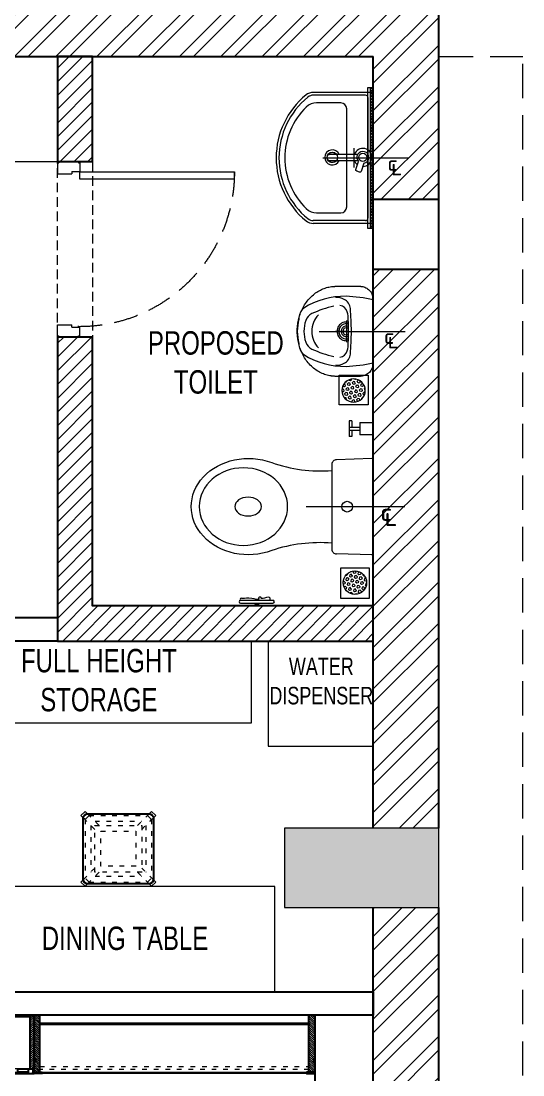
# Model space of a CAD drawing. Header units: feet. Extents: x 2148500 to 2159470, y -6063293 to -6042233.
# Drawn here: x 2157324 to 2159470, y -6052068 to -6047562 of the extents above; entities that cross this region are included whole.
import ezdxf

# ---------------------------------------------------------------- set-up
doc = ezdxf.new("R2010")
doc.units = ezdxf.units.FT
doc.header["$LTSCALE"] = 33
doc.header["$MEASUREMENT"] = 0
for name, pattern in [('a_p6_plan_L18$0$HIDDEN', [0.375, 0.25, -0.125]), ('ACAD_ISO03W100', [30, 12, -18]), ('CENTER', [2, 1.25, -0.25, 0.25, -0.25]), ('DOT2', [0.125, 0, -0.125]), ('HIDDEN', [9.524999999999995, 6.349999999999997, -3.174999999999998]), ('HIDDEN2', [4.7624999999999975, 3.174999999999998, -1.587499999999999])]:
    doc.linetypes.add(name, pattern=pattern)
for name, color, linetype, lineweight in [('A-COL', 243, 'Continuous', 9), ('beam', 90, 'Continuous', 9), ('centerline-toilets', 2, 'CENTER', 13), ('column hatch', 5, 'Continuous', 0), ('Door', 2, 'Continuous', 13), ('ele', 252, 'Continuous', 13), ('Fhitting', 152, 'Continuous', 30), ('LENS-CURTAIN', 5, 'a_p6_plan_L18$0$HIDDEN', 9), ('LENS-DIM', 252, 'Continuous', 5), ('LENS-DOOR', 34, 'Continuous', 20), ('LENS-PARTITION', 21, 'Continuous', 25), ('LENS-TEXT', 31, 'Continuous', 5), ('LK-FF&E WALL', 1, 'Continuous', 9), ('LN-ELEVATION-1', 81, 'Continuous', 25), ('LN-ELEVATION-2', 103, 'Continuous', 20), ('LN-ELEVATION-3', 125, 'Continuous', 18), ('LN-ELEVATION-4', 145, 'Continuous', 13), ('LN-ELEVATION-5', 167, 'Continuous', 5), ('LN-HATCH', 251, 'Continuous', 0), ('Mirror', 150, 'Continuous', 20), ('Panelling', 65, 'Continuous', 18), ('PARTITION', 22, 'Continuous', 30), ('Toilet', 5, 'Continuous', 9)]:
    doc.layers.add(name, color=color, linetype=linetype, lineweight=lineweight)
doc.layers.add('A-WALL', color=1, linetype='Continuous')
doc.styles.add('LK TXT', font='GILC____.TTF', dxfattribs={"height": 100})
doc.styles.get("Standard").update_dxf_attribs({"font": 'GILC____.TTF'})

# ---------------------------------------------------------------- blocks, each defined once
blk = doc.blocks.new('*U51')
at = {"layer": 'LENS-DOOR'}
for p, q in [((548121.7424194189, 1779235.250802667), (548121.7424194121, 1778573.792470707)), ((548121.7424194189, 1779235.250802667), (548152.9924194244, 1779235.250802653)), ((548152.9924193986, 1778573.792470693), (548152.9924194244, 1779235.250802653)), ((547447.2632527449, 1778568.584137414), (547452.4715860604, 1778568.584137391)), ((547447.2632527215, 1778484.134138707), (547447.2632527449, 1778568.584137414)), ((547452.4715860653, 1778573.792470743), (547488.9299194093, 1778573.792470734)), ((547452.4715860604, 1778568.584137391), (547452.4715860653, 1778573.792470743)), ((547488.9299193954, 1778539.938304132), (547488.9299194093, 1778573.792470734)), ((548121.7424194121, 1778573.792470707), (548152.9924193986, 1778573.792470693)), ((548192.054919424, 1778573.792470725), (548155.5965860707, 1778573.792470693)), ((548155.5965860611, 1778539.938304095), (548155.5965860707, 1778573.792470693)), ((548192.0549194146, 1778568.584137372), (548192.054919424, 1778573.792470725)), ((548197.2632527373, 1778568.584137372), (548192.0549194146, 1778568.584137372)), ((548197.2632527256, 1778484.134138697), (548197.2632527373, 1778568.584137372)), ((547488.9299193954, 1778539.938304132), (547499.3465860662, 1778539.938304113)), ((547499.3465860639, 1778478.925805386), (547499.3465860662, 1778539.938304113)), ((548145.179919409, 1778478.925805326), (548145.179919395, 1778539.938304067)), ((548155.5965860611, 1778539.938304095), (548145.179919395, 1778539.938304067)), ((547447.2632527215, 1778484.134138707), (547452.4715860627, 1778484.134138707)), ((547452.4715860627, 1778478.925805396), (547452.4715860627, 1778484.134138707)), ((547452.4715860627, 1778478.925805396), (547499.3465860639, 1778478.925805386)), ((548192.0549194006, 1778478.925805345), (548145.179919409, 1778478.925805326)), ((548192.0549194006, 1778478.925805345), (548192.0549194006, 1778484.134138698)), ((548197.2632527256, 1778484.134138697), (548192.0549194006, 1778484.134138698))]:
    blk.add_line(p, q, dxfattribs=at)
at = {"layer": 'LENS-DOOR', "color": 7, "linetype": 'HIDDEN2'}
blk.add_ellipse((548152.9924193986, 1778573.792470693), major_axis=(-661.4583333306382, 0.003443102111827), ratio=0.9999999979146821, start_param=-1.570791121506941, end_param=0.0512086788949202, dxfattribs=at)
blk = doc.blocks.new('Wash Basin')
at = {"layer": 'PARTITION', "lineweight": 9}
h = blk.add_hatch(dxfattribs=at)
h.set_pattern_fill('ANSI38', color=256, scale=70, angle=989.9999999999998, style=0, double=1)
h.set_pattern_definition([(314.9999999999998, (-64.71346578747034, -33.324816188775), (6.187184335382297, 6.187184335382283), []), (44.99999999999993, (-64.71346578747034, -33.324816188775), (6.187184335382312, 18.56155300614686), [21.875, -13.125])])
h.paths.add_polyline_path([(300.0941287651658, -21.98777738679201), (-300.0941287651658, -22), (-300.0941287651658, -34), (300.0941287651658, -33.987777386792)])
at = {"layer": 'centerline-toilets', "linetype": 'HIDDEN', "ltscale": 10}
blk.add_line((0, -238.0678792903709), (0, 129.808006190935), dxfattribs=at)
at = {"layer": 'Mirror', "ltscale": 0.5}
blk.add_lwpolyline([(-300.0941287651658, -34), (-300.0941287651658, -46), (300.0941287651658, -46), (300.0941287651658, -34)], close=True, dxfattribs=at)
at = {"layer": 'Panelling', "lineweight": 9}
blk.add_lwpolyline([(-300.0941287651658, -22), (-300.0941287651658, -34), (300.0941287651658, -34), (300.0941287651658, -22)], close=True, dxfattribs=at)
at = {"layer": 'Toilet', "ltscale": 100}
for p, q in [((-280, -32.00000000058208), (-280, -278.3423135242919)), ((-270, -22.00000000058208), (270, -22.00000000058208)), ((-258, -45.00000000058207), (258, -45.00000000058207)), ((280, -32.00000000058208), (280, -278.3423135242919)), ((-268, -55.00000000058207), (-268, -278.3423135242919)), ((-14.75394256017171, -88.57836779823992), (-14.58294607303105, -207.8757586760221)), ((10.97367832274176, -207.8757587235195), (10.80268183583394, -88.55792254640254)), ((268, -55.00000000058207), (268, -278.3423135242919))]:
    blk.add_line(p, q, dxfattribs=at)
blk.add_lwpolyline([(23.11144540272653, -61.62355844548438), (57.69729334814474, -73.5425448747119, -0.4142135623700193), (61.41500012157485, -81.17003832559566), (57.50521344458684, -92.51523855014239, -0.4142135623687794), (49.87771999370306, -96.23294532380532), (16.08098082058132, -84.58590182231274)], format="xyb", dxfattribs=at)
blk.add_lwpolyline([(40.65695853624492, -103.2068005428882), (-41.09953799587674, -103.2068005428882)], dxfattribs=at)
blk.add_lwpolyline([(-235, -264.0271915069043, 0.1918964941694492), (-217.1874080155976, -308.7300831892808, 0.4202357661762754), (217.1874080155976, -308.7300831893172, 0.191896494169451), (235, -264.0271915069115), (235, -160.5000000005821, 0.4142135623730951), (210, -135.5000000005821), (-210, -135.5000000005821, 0.4142135623730951), (-235, -160.5000000005821)], format="xyb", close=True, dxfattribs=at)
for centre, radius in [((-1.975630321074277, -66.50000000058208), 17.5), ((-1.975630321074277, -196.7635957537459), 22.5)]:
    blk.add_circle(centre, radius, dxfattribs=at)
for centre, radius, start, end in [((-270, -32.00000000058208), 10, 90, 180), ((-258, -55.00000000058207), 10, 90, 180), ((258, -55.00000000058207), 10, 0, 90), ((270, -32.00000000058208), 10, 0, 90), ((-1.975630321074277, -197.065354476148), 32.14736256360053, 113.0897544120751, 66.24597926171971), ((-1.975630321074277, -196.7635957537459), 20.45924138120723, 128.0403438055863, 237.2899289984687), ((-1.975630321074277, -196.7635957537459), 20.45924138120723, 304.4732923270086, 50.73322655079215), ((-230, -278.3423135242919), 50, 180, 218.4460647329942), ((0, -89.26318603751132), 347.736813963071, 219.2825773815098, 320.7174226184902), ((-230, -278.3423135242919), 38, 180, 218.4460647329942), ((0, -89.25957125263085), 335.7404287479508, 219.3129523468507, 320.6870476531492), ((230, -278.3423135242919), 38, 321.5539352670057, 0), ((230, -278.3423135242919), 50, 321.5539352670057, 0)]:
    blk.add_arc(centre, radius, start, end, dxfattribs=at)
for centre, major_axis, ratio, start_param, end_param in [((-1.975630321074277, -66.50000000058208), (-0.0007244262846731, 38.33493659709939), 0.9999999997470119, 4.720493185551212, 9.081981632517541), ((-1.975630321074277, -66.50000000058208), (-0.161652407392657, -25.55611315046938), 0.9999999997364025, 1.769108159146172, 7.074098355705205), ((-1.975630321074277, -66.50000000058208), (-0.0007244262846731, 38.33493659709939), 0.9999999997470119, 3.484555387064545, 4.08357603994855), ((-1.80463387700729, -207.8757586997708), (-9.035631208577575, 9.035631208577575), 0.9999999999964067, 0.7853981615407268, 3.926990815130519)]:
    blk.add_ellipse(centre, major_axis=major_axis, ratio=ratio, start_param=start_param, end_param=end_param, dxfattribs=at)
at = {"layer": 'centerline-toilets', "linetype": 'DOT2', "insert": (33.33187728072517, 61.84688704169094), "char_height": 75, "width": 495.826660318515, "attachment_point": 5, "rotation": 90}
blk.add_mtext('{\\fISOCPEUR|b0|i0|c0|p34;℄}', dxfattribs=at)
blk = doc.blocks.new('DLF-RSP-AR-CD-DWG-4DT-3113$0$X-TYPICAL TOILET UPPER FLOORS - 02$0$urinals')
at = {"layer": 'Toilet'}
for p, q in [((-4.5475e-12, -15.56661428403458), (-4.5475e-12, 8.286377168158651)), ((-46.09715475669872, -115.0000000000218), (46.09715475669327, -115.0000000000218)), ((-2.7285e-12, -105.4429753783333), (-2.7285e-12, -161.0971547567169))]:
    blk.add_line(p, q, dxfattribs=at)
blk.add_lwpolyline([(134.9999999999991, 0), (-134.9999999999991, 0, 0.0369487664006767), (-149.9999999999982, -116.1503670555612, 0.1380941034158666), (-99.77423321075003, -297.0872948749238, 0.2217213641091726), (-52.01775628641091, -317.8890631478586, 0.0626559245730378), (-8.49796933122e-05, -325.0000017671497, 0.0626559245730475), (52.01758632703338, -317.8890631478586, 0.2217207008690154), (99.77423321075003, -297.0872948749238, 0.1380941034158641), (149.9999999999982, -116.1503670555685, 0.0369487664006777)], format="xyb", close=True, dxfattribs=at)
for centre, radius, start, end in [((-90.95333014834432, -152.7329236622463), 53.77394921319929, 148.4868266886055, 188.6401109395215), ((-94.27481093352071, -144.9234715912316), 47.11810289109449, 93.37081731520148, 154.4824387253665), ((-71.39627009237483, -149.8700101487557), 40.22765506777335, 106.7015627441882, 169.7250358418294), ((3.245766915242711, -1238.155136518551), 1144.670244824663, 90.16246512528313, 95.02645179237909), ((-50.51241933281471, -225.3451602337737), 118.5326152894133, 89.54541335481511, 105.8857460775884), ((-0.1277772639159593, -996.2166668547361), 890.7737006409425, 89.99178119205142, 93.18195442305822), ((-2.7285e-12, -115.0000000000218), 40, 167.4279671994436, 12.57203280055641), ((-2.7285e-12, -115.0000000000218), 33, 164.1813978616258, 15.81860213837415), ((-2.7285e-12, -115.0000000000218), 32, 163.604929760328, 16.39507023967201), ((-2.7285e-12, -115.0000000000218), 22.62135413059903, 155.6653304376655, 24.33466956233444), ((-2.7285e-12, -115.0000000000218), 14.7323792469192, 139.9108800322804, 40.08911996771955), ((-3.245766915251806, -1238.155136518551), 1144.670244824663, 84.9735482076209, 89.83753487471687), ((0.1277772639068644, -996.2166668547361), 890.7737006409425, 86.81804557694178, 90.0082188079486), ((50.51241933280562, -225.3451602337737), 118.5326152894133, 74.1142539224116, 90.45458664518488), ((71.39627009236665, -149.8700101487557), 40.22765506777335, 10.27496415817055, 73.29843725581178), ((94.27481093351253, -144.9234715912316), 47.11810289109449, 25.51756127463352, 86.62918268479851), ((90.95333014833614, -152.7329236622463), 53.77394921319929, 351.3598890604785, 31.51317331139444), ((413.8982963433118, -38.37868533186702), 538.1616565584166, 193.993991329024, 204.5632062434074), ((-413.8982963433209, -38.37868533186702), 538.1616565584166, 335.4367937565926, 346.006008670976), ((-30.08631462571975, -241.3059337647355), 50, 204.5632062434074, 250.460635897111), ((-1.627792572718135, -165.2706388237202), 97.64476427368265, 224.9999999998895, 270.9551967833812), ((1.62779257270995, -165.2706388237202), 97.64476427368265, 269.0448032166188, 315.0000000001105), ((30.08631462571157, -241.3059337647355), 50, 289.539364102889, 335.4367937565926), ((-1.533770255527997, -160.8517433121305), 135.3705133602697, 250.460635897111, 270.6491845270783), ((1.533770255519812, -160.8517433121305), 135.3705133602697, 269.3508154729217, 289.539364102889)]:
    blk.add_arc(centre, radius, start, end, dxfattribs=at)
blk.add_open_spline([(135.0000000000218, 0), (105.3353530385498, 0), (75.67070607707728, 0), (-13.32323480733907, 2.274e-13), (-72.65252873028328, 2.274e-13), (-132.6900719520337, 2.274e-13), (-133.3983212508398, 2.274e-13), (-134.281768448908, 2.274e-13), (-134.4569663481699, 2.274e-13), (-134.747600608502, 2.274e-13), (-134.8630369695722, 2.274e-13), (-135.0060892340055, 2.274e-13), (-135.0064624712894, -1.193277512e-07), (-135.0170531848381, -2.2849590096e-06), (-135.0223488443722, -4.0993359107e-06), (-135.0382367304996, -1.1737902696e-05), (-135.0488298646186, -1.97575291168e-05), (-135.0806128910378, -5.26041751527e-05), (-135.1018064074043, -8.62189622239e-05), (-135.1654014043424, -0.0002222625089416), (-135.207817332803, -0.0003598904754654), (-135.3351225205075, -0.0009139553433215), (-135.4200691828771, -0.001471573562867), (-135.6751356392894, -0.0037122140454358), (-135.8454819154825, -0.005963027991811), (-136.3574010580367, -0.0150109124137998), (-136.6998544433754, -0.0241035279482276), (-137.7305242649482, -0.0607541935196423), (-138.4220536117127, -0.097686986413919), (-140.5080748643645, -0.2474448411821868), (-141.9140495439027, -0.3992694707415012), (-146.1615007839476, -1.02114614714037), (-149.0331357298746, -1.658535092420152), (-154.7518101202553, -3.41613828127015), (-157.5984620125504, -4.536659711778838), (-163.1465284251908, -7.264764980859354), (-165.8474082270705, -8.872454711613045), (-170.981741827156, -12.53873878342233), (-173.4146413081869, -14.5971666483058), (-177.906166885367, -19.08908202548741), (-179.9643754122968, -21.52215186033345), (-183.6301907623958, -26.65676477099555), (-185.2376312556147, -29.35775349851633), (-187.9652297344436, -34.90597265862334), (-189.0854937427912, -37.75266842165093), (-190.8425938294221, -43.47137026403243), (-191.4797371708415, -46.34298888964758), (-191.9919097605824, -49.84306461127676), (-192.077374217121, -50.50936302376794), (-192.2977468813131, -52.49991862553179), (-192.3966084331296, -53.81579509073117), (-192.4734941441805, -55.66879078878696), (-192.4883196677314, -56.21857700367218), (-192.496870256929, -56.88770939302139), (-192.4980415940107, -57.00997546670373), (-192.4992414002611, -57.19748434012058), (-192.4995479992234, -57.26283923326923), (-192.4998738983178, -57.37188175668461), (-192.4999546497274, -57.41559451898957), (-192.4999950294581, -57.47262341266742), (-192.4999998312229, -57.48595819937031), (-192.5000003243775, -57.52595679718206), (-192.4999999999782, -57.60927353243437), (-192.4999999999782, -57.72001920997377), (-192.4999999999782, -57.77539204874369), (-192.4999999999782, -57.94151056505302), (-192.4999999999782, -58.05225624259264), (-192.4999999999782, -58.38449327521129), (-192.4999999999782, -58.60598463029032), (-192.4999999999782, -59.27045869552739), (-192.4999999999782, -59.71344140568567), (-192.4999999999782, -61.04238953616004), (-192.4999999999782, -61.92835495647637), (-192.4999999999782, -64.58625121742534), (-192.4999999999782, -66.35818205805799), (-192.4999999999782, -71.67397457995594), (-192.4999999999782, -75.21783626122124), (-192.4999999999782, -85.84942130501715), (-192.4999999999782, -92.93714466754773), (-192.4999999999782, -114.2003147551393), (-192.4999999999782, -128.3757614802005), (-192.4999999999782, -146.0625065335298), (-192.4999999999782, -144.5738048617977), (-192.4999999999782, -149.2112419741259), (-192.4999999999782, -150.3373807581863), (-192.4999999999782, -153.7157971103672), (-192.4999999999782, -155.9680746784879), (-192.4999999999782, -158.5060066698138), (-192.4999999999782, -158.7916610930192), (-192.4999999999782, -159.2427020504906), (-192.4999999999782, -159.4080885847565), (-192.4999999999782, -159.6877588407215), (-192.4999999999782, -159.8020425624204), (-192.4999999999782, -159.9401879191086), (-192.4999999999782, -159.9640495540977), (-192.4999999999782, -160.0097689728666), (-192.499996421247, -160.0440525330155), (-192.4999643757641, -160.104952970559), (-192.4999385281542, -160.1354066471763), (-192.4998314906368, -160.2267780325826), (-192.4997208060357, -160.2877060969351), (-192.4992706129669, -160.4705315680455), (-192.4988129651545, -160.5924702530042), (-192.4969661832839, -160.9584502616815), (-192.4951032094926, -161.2026555415623), (-192.4876087275813, -161.9359178476325), (-192.4800716371877, -162.4256213779233), (-192.4497571986702, -163.8972417424418), (-192.4192763048381, -164.8816689491061), (-192.2963859407732, -167.8443601815493), (-192.1725217451708, -169.8320432125226), (-191.6702797904039, -175.8273667212115), (-191.1611082412308, -179.8674218867413), (-189.2689630843825, -190.9417939809036), (-187.5187975353817, -198.0301520545986), (-182.8335725814559, -212.1757821290298), (-179.8980525958225, -219.2325052385784), (-172.8234117350846, -233.0968568300414), (-168.6841000434473, -239.9037905012674), (-159.2549403987001, -253.0454586305236), (-153.9652371668557, -259.379470229105), (-142.3610169376685, -271.3688433516364), (-136.0469754966913, -277.0235842421638), (-122.5830627030569, -287.4852784505018), (-115.4339174138625, -292.2918274844595), (-100.5336337623292, -300.9411013099287), (-92.78333124286517, -304.7837051255591), (-76.93540386034736, -311.4502324650508), (-68.83856359988783, -314.2743166926488), (-52.54813771902468, -318.9094578767903), (-44.3551540822018, -320.7208905446411), (-28.09766422605981, -323.3885338293181), (-20.03351017174828, -324.2452316631242), (-9.424407998249535, -324.8186507928577), (-6.740670549843343, -324.9146929727227), (-2.541294352623708, -324.9908912051677), (-1.014315851566152, -325.0028880619856), (2.036791116084486, -324.9959492932932), (3.569827181100436, -324.9769325151441), (8.189732633019958, -324.8718838178048), (11.29743471029269, -324.7378363960885), (20.68934946575928, -324.1333461154121), (27.04290265062991, -323.4601654556735), (41.80139781238676, -321.2305755023596), (50.23999478411247, -319.4658943264186), (67.03734023472111, -314.8652250617469), (75.39541298363952, -312.0287856304914), (91.75936961286243, -305.2736148746307), (99.7643516501057, -301.3546813595407), (115.1434400448929, -292.4912148852103), (122.5165764177182, -287.5468142099547), (136.3756982075897, -276.758097672075), (142.8608430866302, -270.9142526187757), (154.7380516223206, -258.5122041911341), (160.1295767143733, -251.9547274426545), (169.6852635787454, -238.3524876585086), (173.8492842636328, -231.3085654467875), (180.8978067359608, -216.9779216659792), (183.7825645728694, -209.6919949490896), (188.3007156192507, -195.1140848347474), (189.9346737316168, -187.8227087036603), (191.1840609344508, -179.3163223890908), (191.3580380264129, -178.0039348904486), (191.8233173539161, -174.0784034933799), (192.057946061775, -171.4769170618926), (192.282645325045, -167.9054949954279), (192.3343052322775, -166.9187583098144), (192.4580821737554, -163.9678661429329), (192.4989909393634, -162.013038042752), (192.5000275633615, -159.9821342127634), (192.5000000000218, -159.9224785452215), (192.5000000000218, -159.79307529839), (192.5000000000218, -159.7283736749743), (192.5000000000218, -159.5342688047269), (192.5000000000218, -159.4048655578954), (192.5000000000218, -159.0166558174007), (192.5000000000218, -158.7578493237377), (192.5000000000218, -157.9814298427484), (192.5000000000218, -157.4638168554225), (192.5000000000218, -155.9109778934439), (192.5000000000218, -154.8757519187916), (192.5000000000218, -151.7700739948347), (192.5000000000218, -149.6996220455301), (192.5000000000218, -143.4882661976162), (192.5000000000218, -144.347362299007), (192.5000000000218, -131.9246506031793), (192.5000000000218, -123.642842805961), (192.5000000000218, -98.79741941430552), (192.5000000000218, -82.23380381986885), (192.5000000000218, -64.84578365063203), (192.5000000000218, -64.0213790758321), (192.5000000000218, -61.54816535143254), (192.5000000000218, -59.89935620183292), (192.5000000000218, -58.00998844622473), (192.5000000000218, -57.76942984021594), (192.5000000000218, -57.49274907784002), (192.499998838924, -57.47911258059002), (192.4999756668194, -57.44431269662868), (192.4999561805543, -57.4269094915121), (192.4998739944462, -57.37469011354438), (192.499787567282, -57.3398641780534), (192.4994331634852, -57.23534753620175), (192.4990700643893, -57.16561799409532), (192.4975985787632, -56.95627575957587), (192.4961080012763, -56.81650945311571), (192.4900940107291, -56.39661016926675), (192.4840282944246, -56.11587673401686), (192.4595555625769, -55.2713907425973), (192.4348721360084, -54.70535101709879), (192.3348933918678, -52.99906669626466), (192.2336529024164, -51.85063392816892), (191.8201097009723, -48.38130602370188), (191.3976066809859, -46.03606142272087), (190.0123624707134, -40.43900391265924), (188.9035838720251, -37.18247124511481), (186.0547772968666, -30.82026903956307), (184.3144513501752, -27.71555679796666), (180.2457153816676, -21.83694617079323), (177.9175711211701, -19.06409479178683), (172.7827831035551, -14.00634504821505), (169.9769390510123, -11.72221112323927), (164.0463850254914, -7.747615767943671), (160.9227285040119, -6.057372140880033), (154.5371660888572, -3.309309329362349), (151.2761959855666, -2.251153484609176), (144.7863564140075, -0.7410639178328893), (141.558048455473, -0.2884559583496866), (137.2641564939213, -0.0330454220411411), (136.1252210402749, 0), (135.0000000000218, 0)], degree=3, knots=[0, 0, 0, 0, 0.3296071884608014, 0.3296071884608014, 0.9888215653824044, 0.9888215653824044, 0.9966910020358062, 0.9966910020358062, 0.9986376453609405, 0.9986376453609405, 0.9999202715950525, 0.9999202715950525, 1.000227114965755, 1.000227114965755, 1.000533958336457, 1.000533958336457, 1.001147645077862, 1.001147645077862, 1.002375018560673, 1.002375018560673, 1.004829765526294, 1.004829765526294, 1.009739259457536, 1.009739259457536, 1.019558247320021, 1.019558247320021, 1.039196223044989, 1.039196223044989, 1.078472174494926, 1.078472174494926, 1.1570240773948, 1.1570240773948, 1.314127883194549, 1.314127883194549, 1.471231688994297, 1.471231688994297, 1.628335494794045, 1.628335494794045, 1.785439300593793, 1.785439300593793, 1.942543106393542, 1.942543106393542, 2.09964691219329, 2.09964691219329, 2.256750717993039, 2.256750717993039, 2.413854523792787, 2.413854523792787, 2.45094359105979, 2.45094359105979, 2.525121725593796, 2.525121725593796, 2.55664088826819, 2.55664088826819, 2.563698676682492, 2.563698676682492, 2.567478738951607, 2.567478738951607, 2.570009988159922, 2.570009988159922, 2.570782632421826, 2.570782632421826, 2.572327920945634, 2.572327920945634, 2.573873209469442, 2.573873209469442, 2.576963786517057, 2.576963786517057, 2.583144940612287, 2.583144940612287, 2.595507248802747, 2.595507248802747, 2.620231865183668, 2.620231865183668, 2.669681097945509, 2.669681097945509, 2.768579563469191, 2.768579563469191, 2.966376494516556, 2.966376494516556, 3.361970356611286, 3.361970356611286, 3.459960077400161, 3.459960077400161, 3.491387206257657, 3.491387206257657, 3.55424146397265, 3.55424146397265, 3.562213215317918, 3.562213215317918, 3.566828653483477, 3.566828653483477, 3.570017966647174, 3.570017966647174, 3.57068387273989, 3.57068387273989, 3.57129385740351, 3.57129385740351, 3.57190384206713, 3.57190384206713, 3.573123811394369, 3.573123811394369, 3.575563750048849, 3.575563750048849, 3.580443627357808, 3.580443627357808, 3.590203381975726, 3.590203381975726, 3.609722891211562, 3.609722891211562, 3.648761909683234, 3.648761909683234, 3.726839946626579, 3.726839946626579, 3.861362010243008, 3.861362010243008, 3.995884073859437, 3.995884073859437, 4.130406137475866, 4.130406137475866, 4.264928201092295, 4.264928201092295, 4.399450264708724, 4.399450264708724, 4.533972328325153, 4.533972328325153, 4.668494391941582, 4.668494391941582, 4.803016455558011, 4.803016455558011, 4.93753851917444, 4.93753851917444, 5.072060582790869, 5.072060582790869, 5.118026198867305, 5.118026198867305, 5.144558031518944, 5.144558031518944, 5.171089864170584, 5.171089864170584, 5.224153529473863, 5.224153529473863, 5.330280860080422, 5.330280860080422, 5.468862833682332, 5.468862833682332, 5.607444807284243, 5.607444807284243, 5.746026780886153, 5.746026780886153, 5.884608754488064, 5.884608754488064, 6.023190728089974, 6.023190728089974, 6.161772701691885, 6.161772701691885, 6.300354675293795, 6.300354675293795, 6.438936648895706, 6.438936648895706, 6.577518622497616, 6.577518622497616, 6.60287550622664, 6.60287550622664, 6.653589273684687, 6.653589273684687, 6.673028302144214, 6.673028302144214, 6.711906359063266, 6.711906359063266, 6.71371198576324, 6.71371198576324, 6.715517612463215, 6.715517612463215, 6.719128865863165, 6.719128865863165, 6.726351372663065, 6.726351372663065, 6.740796386262864, 6.740796386262864, 6.769686413462464, 6.769686413462464, 6.827466467861662, 6.827466467861662, 6.943026576660058, 6.943026576660058, 7.174146794256852, 7.174146794256852, 7.63638722945044, 7.63638722945044, 7.659393868747179, 7.659393868747179, 7.705407147340659, 7.705407147340659, 7.712120410764156, 7.712120410764156, 7.713128470941848, 7.713128470941848, 7.71413653111954, 7.71413653111954, 7.716152651474923, 7.716152651474923, 7.720184892185691, 7.720184892185691, 7.728249373607226, 7.728249373607226, 7.744378336450297, 7.744378336450297, 7.776636262136437, 7.776636262136437, 7.841152113508718, 7.841152113508718, 7.970183816253281, 7.970183816253281, 8.148440131053812, 8.148440131053812, 8.32669644585434, 8.32669644585434, 8.504952760654874, 8.504952760654874, 8.683209075455405, 8.683209075455405, 8.861465390255937, 8.861465390255937, 9.039721705056468, 9.039721705056468, 9.217978019857, 9.217978019857, 9.283185307179586, 9.283185307179586, 9.283185307179586, 9.283185307179586], dxfattribs=at)
blk = doc.blocks.new('jALI')
at = {"layer": 'Toilet', "ltscale": 5}
h = blk.add_hatch(dxfattribs=at)
h.set_pattern_fill('HEX', color=256, scale=50, angle=135, double=1)
h.set_pattern_definition([(135, (-344825.8629864738, 460708.1869492117), (-7.654655446197432, -7.65465544619743), [6.25, -12.5]), (255, (-344825.8629864738, 460708.1869492117), (10.4564537967226, -2.80179835052517), [6.25, -12.5]), (195, (-344830.2824038562, 460712.6063665941), (2.801798350525164, -10.4564537967226), [6.25, -12.5])])
edge = h.paths.add_edge_path()
edge.add_arc((-393187.5478222936, 163647.6289079433), 50, -90, 270)
blk.add_lwpolyline([(-393249.5478222936, 163581.8745342398), (-393125.5478222936, 163581.8745342398), (-393125.5478222936, 163709.3782789116), (-393249.5478222936, 163709.3782789116)], close=True, dxfattribs=at)
blk.add_circle((-393187.5478222936, 163647.6289079433), 50, dxfattribs=at)
blk = doc.blocks.new('Urinal')
at = {"layer": 'centerline-toilets', "linetype": 'HIDDEN', "ltscale": 10}
blk.add_line((0, 230.8758839690709), (0, -137.000001512235), dxfattribs=at)
at = {"layer": 'Fhitting', "lineweight": 0, "ltscale": 0.5, "rotation": 180}
blk.add_blockref('DLF-RSP-AR-CD-DWG-4DT-3113$0$X-TYPICAL TOILET UPPER FLOORS - 02$0$urinals', (0, -4.656613e-10), dxfattribs=at)
at = {"layer": 'Fhitting', "lineweight": 0, "ltscale": 0.5, "xscale": -1, "rotation": 90}
blk.add_blockref('jALI', (163394.4367869734, -393103.5478222946), dxfattribs=at)
at = {"layer": 'centerline-toilets', "linetype": 'DOT2', "insert": (-31.35624695965089, -69.03888236299099), "char_height": 75, "width": 495.826660318515, "attachment_point": 5, "rotation": 269.99999999999994}
blk.add_mtext('{\\fISOCPEUR|b0|i0|c0|p34;℄}', dxfattribs=at)
blk = doc.blocks.new('WC')
at = {"layer": 'centerline-toilets', "linetype": 'HIDDEN', "ltscale": 10}
blk.add_line((0, 286.2958382707602), (0, -134.6853325402244), dxfattribs=at)
at = {"layer": 'Toilet'}
for p, q in [((-412.7979797990993, 566.9391568473073), (-412.7979797990993, 428.9391568473075)), ((-400.7979797990993, 566.9391568473073), (-400.7979797990993, 428.9391568473075)), ((-418.7979797990992, 506.9391568473074), (-424.7979797990992, 506.9391568473074)), ((-424.7979797990992, 506.9391568473074), (-424.7979797990992, 488.9391568473074)), ((-418.7979797990992, 506.9391568473074), (-418.7979797990992, 488.9391568473074)), ((-418.7979797990992, 503.9391568473075), (-412.7979797990993, 503.9391568473075)), ((-418.7979797990992, 488.9391568473074), (-424.7979797990992, 488.9391568473074)), ((-418.7979797990992, 491.9391568473074), (-412.7979797990993, 491.9391568473074)), ((-205.7725320039317, 5.926001816396819), (-201.7160837631672, 157.2330230183852)), ((180.5927414200269, 176.815278308868), (-182.556142896181, 176.815278308868)), ((205.7725320039317, 5.926001816396819), (199.7526822867803, 157.2330230183852)), ((-200.0543949760031, 0), (200.0543949760031, 0))]:
    blk.add_line(p, q, dxfattribs=at)
at = {"layer": 'Toilet', "ltscale": 100}
for p, q in [((366.0861393199302, 102.9920874625677), (300.3083048430271, 102.9920874625095)), ((300.30830484326, 91.54852218885208), (300.3083048430271, 102.9920874625095)), ((326.331082917517, 91.54852218885208), (300.30830484326, 91.54852218885208)), ((326.331082917517, 102.9920874625095), (326.331082917517, 57.21782636787975)), ((340.063361245906, 102.9920874625095), (340.0633612461388, 57.21782636787975)), ((366.086139320163, 91.54852218891027), (340.0633612461388, 91.54852218885208)), ((366.086139320163, 91.54852218891027), (366.086139320163, 102.9920874625677)), ((307.1744440074545, -4.074536e-10), (307.1744440074545, 57.21782636787975)), ((359.2200001559686, 57.21782636793796), (307.1744440074545, 57.21782636787975)), ((359.2200001559686, 57.21782636793796), (359.2200001559686, -3.49246e-10)), ((359.2200001559686, -3.49246e-10), (307.1744440074545, -4.074536e-10))]:
    blk.add_line(p, q, dxfattribs=at)
at = {"layer": 'Toilet'}
blk.add_circle((-0.2857134367804974, 111.5676235100181), 22.88713054731488, dxfattribs=at)
for centre, radius, start, end in [((-406.7979797990992, 566.9391568473073), 6, 0, 180), ((-406.7979797990992, 428.9391568473075), 6, 180, 0), ((-776.4252137581352, 231.0819697503539), 622.2680866278017, 354.9970003378784, 19.06186307169785), ((776.0328844110481, 226.3990844733362), 623.4432827196409, 160.519589047048, 184.5616761992302), ((-182.4380497655365, 157.5352372747657), 19.28040269973926, 90.35094080903318, 180.8981301276673), ((180.4746482893824, 157.5352372747657), 19.28040269973926, 359.1018698723327, 89.64905919096681), ((-200.0543949760031, 5.72178263682872), 5.72178263682872, 177.9545915110681, 270), ((200.0543949760031, 5.72178263682872), 5.72178263682872, 270, 2.045408488931865)]:
    blk.add_arc(centre, radius, start, end, dxfattribs=at)
at = {"layer": 'Toilet', "extrusion": (0, 0, -1)}
for centre, major_axis, ratio, start_param, end_param in [((0, 533.5337650458841), (-8.43e-14, -244.6286735628217), 0.8420279271674843, 7.436325980537995, 11.41322994100081), ((0, 535.0673360529563), (-1.97e-14, -57.2178263682872), 0.7, 1.570796326794896, 7.853981633974482)]:
    blk.add_ellipse(centre, major_axis=major_axis, ratio=ratio, start_param=start_param, end_param=end_param, dxfattribs=at)
blk.add_ellipse((0, 555.0129157723858), major_axis=(-6.5e-14, -188.8188270153477), ratio=0.8787878787878787, dxfattribs=at)
at = {"layer": 'Toilet'}
blk.add_open_spline([(-400.7979797990993, 440.9812579345889), (-397.1017245875382, 440.5392413198887), (-384.272368182084, 439.0050429589682), (-388.9986424445753, 459.3206578283151), (-395.6177634203054, 479.7532535305932), (-385.6000390281565, 477.9531818908857), (-385.8943579708215, 491.277749300945), (-402.6759011854702, 487.229470669479), (-384.8389140961484, 532.0884480134423), (-395.5184431350181, 546.6368104346082), (-390.8815714643073, 570.2364144729171), (-397.1683210631592, 568.7960733613664), (-400.7979797990993, 567.9644915373938)], degree=3, knots=[0, 0, 0, 0, 9.744971934705973, 33.82388686810737, 47.58355076290899, 49.4979151278385, 60.56050204634084, 63.82228440520703, 93.50801890349248, 135.7569247839274, 141.9043522613065, 150.3019062020757, 150.3019062020757, 150.3019062020757, 150.3019062020757], dxfattribs=at)
at = {"layer": 'Fhitting', "lineweight": 0, "ltscale": 0.5, "rotation": 270}
blk.add_blockref('jALI', (-163972.8745342343, -393109.1750712174), dxfattribs=at)
at = {"layer": 'centerline-toilets', "linetype": 'DOT2', "insert": (-35.88272588187829, -56.91358223470706), "char_height": 85.8267395524308, "width": 567.4024751774504, "attachment_point": 5, "rotation": 270}
blk.add_mtext('{\\fISOCPEUR|b0|i0|c0|p34;℄}', dxfattribs=at)
blk = doc.blocks.new('A$C9ae9df43')
at = {"layer": 'column hatch'}
h = blk.add_hatch(color=8, dxfattribs=at)
h.dxf.hatch_style = 1
h.paths.add_polyline_path([(9208.183169391938, -1424.814102961682), (8548.183169391938, -1424.814102961682), (8548.183169391938, -1764.814102961682), (9208.183169391938, -1764.814102961682)])
h.paths.add_polyline_path([(9208.183169391938, -4764.814102961682), (8548.183169391938, -4764.814102961682), (8548.183169391938, -5104.814102008007), (9208.183169391938, -5104.814102008007)])
h.paths.add_polyline_path([(-481.8168306080624, -8144.814102008007), (-1401.816830608062, -8144.814102008007), (-1401.816830608062, -8484.814102008007), (-481.8168306080624, -8484.814102008007)])
h.paths.add_polyline_path([(-481.8168306080624, -4764.814102961682), (-1401.816830608062, -4764.814102961682), (-1401.816830608062, -5104.814102008007), (-481.8168306080624, -5104.814102008007)])
h.paths.add_polyline_path([(-481.8168306080624, -1424.814102961682), (-1401.816830608062, -1424.814102961682), (-1401.816830608062, -1764.814102961682), (-481.8168306080624, -1764.814102961682)])
h.paths.add_polyline_path([(-691.8168306080624, 2155.185897038318), (-1401.816830608062, 2155.185897038318), (-1401.816830608062, 1875.185897991993), (-691.8168306080624, 1875.185897991993)])
h.paths.add_polyline_path([(-691.8168306080624, -11824.814102008), (-1401.816830608062, -11824.814102008), (-1401.816830608062, -12104.81410200801), (-691.8168306080624, -12104.81410200801)])
h.paths.add_polyline_path([(4268.183169391938, -11824.814102008), (3768.183169391938, -11824.814102008), (3768.183169391938, -12104.81410200801), (4268.183169391938, -12104.81410200801)])
h.paths.add_polyline_path([(9208.183169391938, -11824.814102008), (8548.183169391938, -11824.814102008), (8548.183169391938, -12104.81410200801), (9208.183169391938, -12104.81410200801)])
at = {"layer": 'LN-HATCH'}
h = blk.add_hatch(dxfattribs=at)
h.set_pattern_fill('ANSI32', color=256, scale=333, angle=180)
h.set_pattern_definition([(225, (-6061183.859277658, 5276119.44194066), (88.29995930067012, -88.29995930067015), []), (225, (-6061242.725917094, 5276119.44194066), (88.29995930067012, -88.29995930067015), [])])
h.paths.add_polyline_path([(2368.183168438263, 7355.185897991993), (-1401.816830608062, 7355.185897991993), (-1401.816830608062, 2155.185897038318), (-1141.816830608062, 2155.185897038318), (-1141.816830608062, 7075.185897038318), (2108.183169391938, 7075.185897038318), (2108.183169391938, 1875.185897991993), (8928.183169391938, 1875.185897991993), (8928.183169391938, 1265.185897991992), (9208.183169391938, 1265.185897991992), (9208.183169391938, 2155.185897038318), (2368.183168438263, 2155.185897038318)])
h.paths.add_polyline_path([(-1141.816830608062, 1875.185897991993), (-1401.816830608062, 1875.185897991993), (-1401.816830608062, -1424.814102961682), (-1141.816830608062, -1424.814102961682)])
h.paths.add_polyline_path([(-1141.816830608062, -1764.814102961682), (-1401.816830608062, -1764.814102961682), (-1401.816830608062, -4764.814102961682), (-1141.816830608062, -4764.814102961682)])
h.paths.add_polyline_path([(-1141.816830608062, -5104.814102008007), (-1401.816830608062, -5104.814102008007), (-1401.816830608062, -8144.814102008007), (-1141.816830608062, -8144.814102008007)])
h.paths.add_polyline_path([(-1141.816830608062, -8484.814102008007), (-1401.816830608062, -8484.814102008007), (-1401.816830608062, -11824.814102008), (-1141.816830608062, -11824.814102008)])
h.paths.add_polyline_path([(-1141.816830608062, -12104.81410200801), (-1401.816830608062, -12104.81410200801), (-1401.816830608062, -13484.814102008), (-1141.816830608062, -13484.814102008)])
h.paths.add_polyline_path([(9208.183169391938, -8484.814102008007), (8928.183169391938, -8484.814102008007), (8928.183169391938, -11824.814102008), (9208.183169391938, -11824.814102008)])
h.paths.add_polyline_path([(9208.183169391938, -5104.814102008007), (8928.183169391938, -5104.814102008007), (8928.183169391938, -8144.814102008007), (9208.183169391938, -8144.814102008007)])
h.paths.add_polyline_path([(9208.183169391938, -1764.814102961682), (8928.183169391938, -1764.814102961682), (8928.183169391938, -4764.814102961682), (9208.183169391938, -4764.814102961682)])
h.paths.add_polyline_path([(9208.183169391938, 965.1858979919925), (8928.183169391938, 965.1858979919925), (8928.183169391938, -1424.814102961682), (9208.183169391938, -1424.814102961682)])
h = blk.add_hatch(dxfattribs=at)
h.set_pattern_fill('ANSI31', color=256, scale=333, angle=180)
h.set_pattern_definition([(225, (-6159854.085400699, 5276346.561332111), (29.43331976689004, -29.43331976689005), [])])
h.paths.add_polyline_path([(7728.183169391937, 1875.185897991993), (7578.183169391937, 1875.185897991993), (7578.183169391937, 1425.185897991992), (7728.183169391937, 1425.185897991992)])
h.paths.add_polyline_path([(7728.183169391937, 675.1858979919925), (7578.183169391937, 675.1858979919925), (7578.183169391937, -624.8141020080074), (8928.183169391938, -624.8141020080074), (8928.183169391938, -474.8141020080074), (7728.183169391937, -474.8141020080074)])
at = {"layer": 'A-COL'}
blk.add_lwpolyline([(9208.183169391938, -1424.814102961682), (8548.183169391938, -1424.814102961682), (8548.183169391938, -1764.814102961682), (9208.183169391938, -1764.814102961682)], close=True, dxfattribs=at)
at = {"layer": 'A-WALL'}
for p, q in [((9208.183169391938, 1265.185897991992), (9208.183169391938, 2155.185897038318)), ((2108.183169391938, 1875.185897991993), (8928.183169391938, 1875.185897991993)), ((8928.183169391938, -1424.814102961682), (8928.183169391938, 1875.185897991993)), ((8928.183169391938, 1265.185897991992), (9208.183169391938, 1265.185897991992)), ((9208.183169391938, 965.1858979919925), (9208.183169391938, 1265.185897991992)), ((8928.183169391938, 965.1858979919925), (9208.183169391938, 965.1858979919925)), ((9208.183169391938, -1424.814102961682), (9208.183169391938, 965.1858979919925)), ((8928.183169391938, -4764.814102961682), (8928.183169391938, -1764.814102961682)), ((9208.183169391938, -4764.814102961682), (9208.183169391938, -1764.814102961682))]:
    blk.add_line(p, q, dxfattribs=at)
for points in [[(7728.183169391937, 1875.185897991993), (7578.183169391937, 1875.185897991993), (7578.183169391937, 1425.185897991992), (7728.183169391937, 1425.185897991992)], [(7728.183169391937, 675.1858979919925), (7578.183169391937, 675.1858979919925), (7578.183169391937, -624.8141020080074), (8928.183169391938, -624.8141020080074), (8928.183169391938, -474.8141020080074), (7728.183169391937, -474.8141020080074)]]:
    blk.add_lwpolyline(points, close=True, dxfattribs=at)
at = {"layer": 'beam', "linetype": 'HIDDEN', "ltscale": 0.7}
for p in [(9208.183169391938, 1875.185897991993), (9568.183168438263, -13484.814102008)]:
    blk.add_line(p, (9568.183168438263, 1875.185897991993), dxfattribs=at)
at = {"layer": 'LENS-CURTAIN', "ltscale": 5}
blk.add_lwpolyline([(7728.18316842895, 1425.185897991992), (7728.18316842895, 675.1858979919925), (7578.183169382625, 675.1858979919925), (7578.183169382625, 1425.185897991992)], close=True, dxfattribs=at)
at = {"layer": 'Door', "xscale": -1, "rotation": 270}
blk.add_blockref('*U51', (-1770900.742635953, -546772.0773547366), dxfattribs=at)
at = {"layer": 'ele', "color": 0, "lineweight": -2}
for name, p, rotation in [('Wash Basin', (8950.18316939287, 1441.319188190624), 270), ('Urinal', (8928.18316939287, 699.5059145987034), 89.99999999999999), ('WC', (8928.18316939287, -50.0161222089082), 89.99999999999999)]:
    blk.add_blockref(name, p, dxfattribs=dict(at, rotation=rotation))
blk = doc.blocks.new('JJ SH 1200')
at = {"layer": 'LN-HATCH', "ltscale": 0.5}
h = blk.add_hatch(dxfattribs=at)
h.set_pattern_fill('ANSI31', color=256, scale=2)
h.set_pattern_definition([(45, (4097187.330767878, 1708800.267299229), (-4.490128060534575, 4.490128060534575), [])])
h.paths.add_polyline_path([(792.0591651862488, 220), (792.0591651862488, 30), (786.0591651862486, 30), (786.0591651862486, 20), (792.0591651862488, 20), (792.0591651862488, -24), (767.0591651862488, -24), (767.0591651862488, 220)])
h.paths.add_polyline_path([(-382.9408348137513, 180), (767.0591651862488, 180), (767.0591651862488, 186), (-382.9408348137513, 186)])
h.paths.add_polyline_path([(757.0591651862486, -24), (757.0591651862486, -30), (792.0591651862488, -30), (792.0591651862488, -24)])
h.paths.add_polyline_path([(-407.9408348137512, 220), (-407.9408348137512, 30), (-401.9408348137512, 30), (-401.9408348137512, 20), (-407.9408348137512, 20), (-407.9408348137512, -24), (-382.9408348137513, -24), (-382.9408348137513, 220)])
h.paths.add_polyline_path([(-372.9408348137513, -24), (-372.9408348137513, -30), (-407.9408348137512, -30), (-407.9408348137512, -24)])
at = {"layer": 'LN-ELEVATION-1', "ltscale": 0.5}
for points in [[(-407.9408348137512, 220), (-407.9408348137512, 30), (-401.9408348137512, 30), (-401.9408348137512, 20), (-407.9408348137512, 20), (-407.9408348137512, -24), (-382.9408348137513, -24), (-382.9408348137513, 220)], [(-382.9408348137513, 180), (767.0591651862488, 180), (767.0591651862488, 186), (-382.9408348137513, 186)], [(792.0591651862488, 220), (792.0591651862488, 30), (786.0591651862486, 30), (786.0591651862486, 20), (792.0591651862488, 20), (792.0591651862488, -24), (767.0591651862488, -24), (767.0591651862488, 220)], [(-372.9408348137513, -24), (-372.9408348137513, -30), (-407.9408348137512, -30), (-407.9408348137512, -24)], [(757.0591651862486, -24), (757.0591651862486, -30), (792.0591651862488, -30), (792.0591651862488, -24)]]:
    blk.add_lwpolyline(points, close=True, dxfattribs=at)
at = {"layer": 'LN-ELEVATION-3', "ltscale": 0.5}
for p, q in [((767.0591651862488, 220), (-382.9408348137513, 220)), ((757.0591651862486, -24), (-372.9408348137513, -24)), ((-372.9408348137513, -30), (757.0591651862486, -30))]:
    blk.add_line(p, q, dxfattribs=at)
at = {"layer": 'LN-ELEVATION-4', "linetype": 'ACAD_ISO03W100', "ltscale": 0.05}
blk.add_lwpolyline([(767.0591651862488, 0), (-382.9408348137513, 0), (-382.9408348137513, -12), (767.0591651862488, -12)], close=True, dxfattribs=at)
blk = doc.blocks.new('Stool')
at = {"layer": 'LN-ELEVATION-1', "ltscale": 0.5}
blk.add_lwpolyline([(-130, 300), (130, 300, -0.4142135623730951), (150, 280), (150, 20, -0.4142135623730951), (130, 0), (-130, 0, -0.4142135623730951), (-150, 20), (-150, 280, -0.4142135623730951)], format="xyb", close=True, dxfattribs=at)
at = {"layer": 'LN-ELEVATION-3', "linetype": 'ACAD_ISO03W100', "ltscale": 0.05}
for p, q in [((-100, 232.3223304701969), (-142.3743686703965, 274.6966991415247)), ((-142.3743686708621, 274.6966991410591), (-142.3743686708621, 25.30330085894093)), ((-82.3223304701969, 250), (-124.6966991401277, 292.374368671095)), ((-124.696699141059, 292.3743686703965), (124.6966991401277, 292.374368671095)), ((82.3223304701969, 250), (124.6966991401277, 292.374368671095)), ((100, 232.3223304701969), (142.3743686703965, 274.6966991415247)), ((142.3743686708621, 274.6966991410591), (142.3743686708621, 25.30330085894093)), ((-117.3743686703965, 249.6966991408263), (-117.3743686703965, 50.30330085847527)), ((-99.69669914059341, 267.3743686703965), (99.69669913966209, 267.374368671095)), ((117.3743686703965, 249.6966991408263), (117.3743686703965, 50.30330085847527)), ((-100, 67.67766952980308), (-142.3743686703965, 25.30330085847527)), ((-82.3223304701969, 50), (-124.6966991401277, 7.625631328905001)), ((82.3223304701969, 50), (124.6966991401277, 7.625631328905001)), ((100, 67.67766952980308), (142.3743686703965, 25.30330085847527)), ((-124.696699141059, 7.625631329603493), (124.6966991401277, 7.625631328905001)), ((-99.69669914059341, 32.62563132960349), (99.69669913966209, 32.625631328905))]:
    blk.add_line(p, q, dxfattribs=at)
for points in [[(-132.2008663183078, 299.8785358476453), (-124.696699141059, 292.3743686703965), (-142.3743686708621, 274.6966991410591), (-149.8785358476452, 282.200866318075)], [(132.2008663183078, 299.8785358476453), (124.696699141059, 292.3743686703965), (142.3743686708621, 274.6966991410591), (149.8785358476452, 282.200866318075)], [(-132.2008663183078, 0.1214641523547471), (-124.696699141059, 7.625631329603493), (-142.3743686708621, 25.30330085894093), (-149.8785358476452, 17.79913368192501)], [(132.2008663183078, 0.1214641523547471), (124.696699141059, 7.625631329603493), (142.3743686708621, 25.30330085894093), (149.8785358476452, 17.79913368192501)]]:
    blk.add_lwpolyline(points, dxfattribs=at)
for points in [[(-100, 250), (100, 250), (100, 50), (-100, 50)], [(-75, 225), (75, 225), (75, 75), (-75, 75)]]:
    blk.add_lwpolyline(points, close=True, dxfattribs=at)
at = {"layer": 'LN-ELEVATION-5', "ltscale": 0.5}
for points in [[(-149.8785358476452, 282.200866318075), (-160.0520382001996, 292.3743686706293), (-142.3743686708621, 310.0520381999668), (-132.2008663183078, 299.8785358478781)], [(149.8785358476452, 282.200866318075), (160.0520382001996, 292.3743686706293), (142.3743686708621, 310.0520381999668), (132.2008663183078, 299.8785358478781)], [(-149.8785358476452, 17.79913368192501), (-160.0520382001996, 7.625631329370662), (-142.3743686708621, -10.05203819996677), (-132.2008663183078, 0.1214641521219164)], [(149.8785358476452, 17.79913368192501), (160.0520382001996, 7.625631329370662), (142.3743686708621, -10.05203819996677), (132.2008663183078, 0.1214641521219164)]]:
    blk.add_lwpolyline(points, dxfattribs=at)
blk = doc.blocks.new('MIRROR')
at = {"layer": 'LN-HATCH', "ltscale": 0.5}
h = blk.add_hatch(dxfattribs=at)
h.set_pattern_fill('ANSI31', color=256, scale=2)
h.set_pattern_definition([(45, (4060433.741624544, 1708720.786904081), (-4.490128060534575, 4.490128060534575), [])])
h.paths.add_polyline_path([(212.944788963403, 101.3407590774622), (230.944788963403, 101.3407590774622), (230.944788963403, -127.6592409225377), (212.944788963403, -127.6592409225377)])
h.paths.add_polyline_path([(230.944788963403, 95.34075907746227), (494.9447889634027, 95.34075907746227), (494.9447889634027, 101.3407590774622), (230.944788963403, 101.3407590774622)])
h.paths.add_polyline_path([(512.9447889634027, 101.3407590774622), (494.9447889634027, 101.3407590774622), (494.9447889634027, -127.6592409225377), (512.9447889634027, -127.6592409225377)])
at = {"layer": 'Defpoints'}
blk.add_lwpolyline([(512.9447889634027, 101.3407590774622), (212.944788963403, 101.3407590774622), (212.944788963403, -148.6592409225377), (512.9447889634027, -148.6592409225377)], close=True, dxfattribs=at)
at = {"layer": 'LN-ELEVATION-1'}
for points in [[(212.944788963403, 101.3407590774622), (230.944788963403, 101.3407590774622), (230.944788963403, -127.6592409225377), (212.944788963403, -127.6592409225377)], [(230.944788963403, 95.34075907746227), (494.9447889634027, 95.34075907746227), (494.9447889634027, 101.3407590774622), (230.944788963403, 101.3407590774622)], [(512.9447889634027, 101.3407590774622), (494.9447889634027, 101.3407590774622), (494.9447889634027, -127.6592409225377), (512.9447889634027, -127.6592409225377)], [(259.944788963403, -141.6592409225377), (259.944788963403, -127.6592409225377), (214.944788963403, -127.6592409225377), (214.944788963403, -148.6592409225377), (223.944788963403, -148.6592409225377), (223.944788963403, -147.1592409225377), (216.444788963403, -147.1592409225377), (216.444788963403, -141.6592409225377)], [(442.944788963403, -141.6592409225377), (442.944788963403, -127.6592409225377), (487.9447889634028, -127.6592409225377), (487.9447889634028, -148.6592409225377), (478.9447889634026, -148.6592409225377), (478.9447889634026, -147.1592409225377), (486.4447889634027, -147.1592409225377), (486.4447889634027, -141.6592409225377)], [(504.944788963403, -148.6592409225377), (504.944788963403, -147.1592409225377), (509.444788963403, -147.1592409225377), (509.444788963403, -129.1592409225377), (487.9447889634028, -129.1592409225377), (487.9447889634028, -127.6592409225377), (510.9447889634028, -127.6592409225377), (510.9447889634028, -148.6592409225377)]]:
    blk.add_lwpolyline(points, close=True, dxfattribs=at)
at = {"layer": 'LN-ELEVATION-2'}
blk.add_lwpolyline([(259.944788963403, -141.6592409225377), (442.944788963403, -141.6592409225377), (442.944788963403, -127.6592409225377), (259.944788963403, -127.6592409225377)], close=True, dxfattribs=at)
at = {"layer": 'LN-ELEVATION-2', "color": 4, "lineweight": 0}
blk.add_lwpolyline([(216.444788963403, -141.6592409225377), (486.4447889634027, -141.6592409225377), (486.4447889634027, -147.1592409225377), (216.444788963403, -147.1592409225377)], close=True, dxfattribs=at)
at = {"layer": 'LN-ELEVATION-4', "ltscale": 0.5}
blk.add_line((478.9447889634026, -148.6592409225377), (223.944788963403, -148.6592409225377), dxfattribs=at)

msp = doc.modelspace()

# ---------------------------------------------------------------- linework, layer by layer
at = {"layer": 'LENS-PARTITION'}
for points in [[(2154609.76329424, -6050112.903241879), (2157479.763294241, -6050112.903241879), (2157479.763294241, -6050212.903241879), (2154609.76329424, -6050212.903241879)], [(2155879.763294242, -6051712.903241877), (2158829.763294241, -6051712.903241877), (2158829.763294241, -6051812.90324188), (2155879.763294242, -6051812.90324188)], [(2158579.763294242, -6052552.903242833), (2158829.763294241, -6052552.903242833), (2158829.763294241, -6051812.90324188), (2158579.763294242, -6051812.90324188)]]:
    msp.add_lwpolyline(points, close=True, dxfattribs=at)
at = {"layer": 'LK-FF&E WALL'}
for points in [[(2157479.763294241, -6047712.903241879), (2156609.763294241, -6047712.903241879), (2156609.763294241, -6048162.903241879), (2157479.763294241, -6048162.903241879)], [(2158309.763290105, -6050562.90324188), (2158309.763290105, -6050212.903241879), (2157109.763290105, -6050212.903241879), (2157109.763290105, -6050562.90324188)], [(2158379.763294242, -6050662.90324188), (2158829.763294241, -6050662.90324188), (2158829.763294241, -6050212.903241879), (2158379.763294242, -6050212.903241879)], [(2157109.763290105, -6051712.903241878), (2158408.763290105, -6051712.903241878), (2158408.763290105, -6051262.903241879), (2157109.763290105, -6051262.903241879)]]:
    msp.add_lwpolyline(points, close=True, dxfattribs=at)

# ---------------------------------------------------------------- block references
at = {"layer": 'LENS-DIM', "color": 2}
msp.add_blockref('A$C9ae9df43', (2149901.58012485, -6049588.089139871), dxfattribs=at)
at = {"layer": 'LK-FF&E WALL'}
for name, p in [('Stool', (2157739.712075028, -6051251.334186299)), ('MIRROR', (2156866.818505278, -6051914.244000957))]:
    msp.add_blockref(name, p, dxfattribs=at)
at = {"layer": 'LK-FF&E WALL', "xscale": -1}
msp.add_blockref('JJ SH 1200', (2158171.822459428, -6052032.90324188), dxfattribs=at)

# ---------------------------------------------------------------- texts
at = {"layer": 'LENS-TEXT', "color": 0, "linetype": 'Continuous', "ltscale": 3, "attachment_point": 5, "style": 'LK TXT'}
for s, width, gutter_width, insert, char_height in [('PROPOSED TOILET', 721.8398253430832, 0.9999999999999992, (2158156.592611657, -6049022.24000665), 100), ('FULL HEIGHT STORAGE ', 1099.486866972408, 0.9999999999999992, (2157656.681089251, -6050380.835036958), 100), ('WATER \\PDISPENSER', 264.1621858484572, 0.7499999999999996, (2158607.769986049, -6050384.328627609), 75), ('DINING TABLE', 783.9636358173434, 0.9999999999999992, (2157768.257337481, -6051484.893395118), 100)]:
    msp.add_mtext_dynamic_manual_height_columns(s, width=width, gutter_width=gutter_width, heights=[0], dxfattribs=dict(at, insert=insert, char_height=char_height))

doc.saveas('drawing.dxf')
